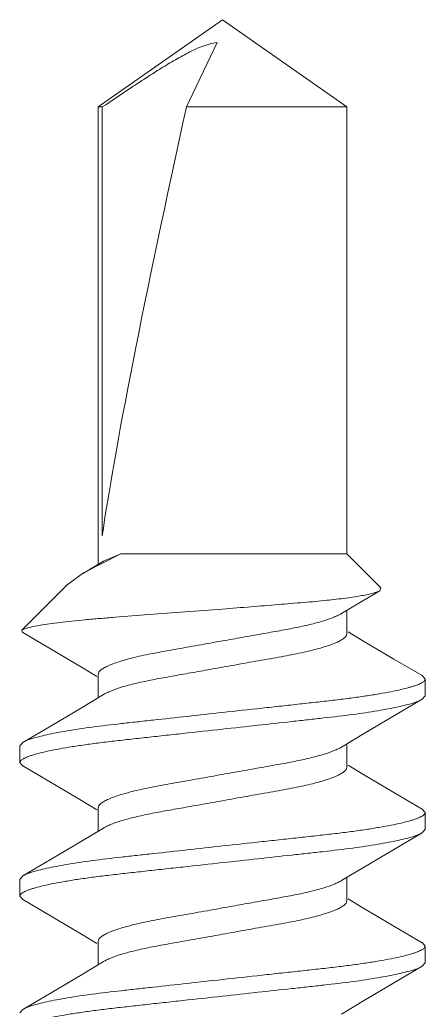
# Model space of a CAD drawing. Header units: inches. Extents: x 8 to 28, y 8.2 to 13.5.
# Drawn here: x 9.0574 to 9.2474, y 13.04 to 13.5036 of the extents above; entities that cross this region are included whole.
import ezdxf

# ---------------------------------------------------------------- set-up
doc = ezdxf.new("R2010")
doc.units = ezdxf.units.IN
doc.header["$MEASUREMENT"] = 0
doc.layers.get('0').update_dxf_attribs({"true_color": 0xc2ced6})
doc.layers.add('SHADE-BRACKET', color=7, linetype='Continuous', lineweight=30)
doc.layers.add('SHADE-BRACKET_SCREW', color=7, linetype='Continuous', lineweight=5)

# ---------------------------------------------------------------- blocks, each defined once
blk = doc.blocks.new('SCREW2-085603')
at = {"layer": 'SHADE-BRACKET_SCREW'}
for p, q in [((9.15236, 13.50357), (9.09407, 13.46276)), ((9.15236, 13.50357), (9.21064, 13.46276)), ((9.13546, 13.46276), (9.14987, 13.49293)), ((9.09407, 13.46276), (9.09407, 13.24872)), ((9.09604, 13.46276), (9.09407, 13.46276)), ((9.09604, 13.46276), (9.09604, 13.26199)), ((9.21064, 13.46276), (9.13546, 13.46276)), ((9.21064, 13.46276), (9.21064, 13.25357)), ((9.09653, 13.25019), (9.08716, 13.24457)), ((9.10472, 13.25357), (9.08722, 13.24465)), ((9.10472, 13.25357), (9.09653, 13.25023)), ((9.10472, 13.25357), (9.21064, 13.25357)), ((9.21064, 13.25357), (9.22655, 13.23766)), ((9.08722, 13.24465), (9.07953, 13.23902)), ((9.07952, 13.23902), (9.05835, 13.21785)), ((9.21812, 13.23165), (9.22601, 13.23633)), ((9.22601, 13.23633), (9.22655, 13.23766)), ((9.20815, 13.22566), (9.21812, 13.23165)), ((9.21064, 13.22716), (9.21064, 13.21617)), ((9.05868, 13.21685), (9.05835, 13.21785)), ((9.05867, 13.21685), (9.05878, 13.21678)), ((9.05878, 13.21682), (9.07176, 13.20919)), ((9.21819, 13.21296), (9.21122, 13.21714)), ((9.23271, 13.20436), (9.21819, 13.21296)), ((9.07176, 13.20919), (9.08627, 13.20059)), ((9.24593, 13.19658), (9.23271, 13.20436)), ((9.08627, 13.20059), (9.09349, 13.19625)), ((9.09407, 13.19722), (9.09407, 13.18624)), ((9.24736, 13.19497), (9.24593, 13.19661)), ((9.24736, 13.18717), (9.24736, 13.19497)), ((9.09657, 13.18773), (9.08652, 13.18171)), ((9.23295, 13.17794), (9.24593, 13.18557)), ((9.24736, 13.18717), (9.24593, 13.18553)), ((9.08652, 13.18171), (9.07201, 13.17311)), ((9.21844, 13.16934), (9.23295, 13.17794)), ((9.07201, 13.17311), (9.05878, 13.16533)), ((9.20815, 13.16316), (9.21844, 13.16934)), ((9.05736, 13.16372), (9.05878, 13.16536)), ((9.05736, 13.16372), (9.05736, 13.15592)), ((9.21064, 13.16466), (9.21064, 13.15367)), ((9.05736, 13.15592), (9.05878, 13.15428)), ((9.05878, 13.15432), (9.07176, 13.14669)), ((9.21819, 13.15046), (9.21122, 13.15464)), ((9.23271, 13.14186), (9.21819, 13.15046)), ((9.07176, 13.14669), (9.08627, 13.13809)), ((9.08627, 13.13809), (9.09349, 13.13375)), ((9.24593, 13.13408), (9.23271, 13.14186)), ((9.09407, 13.13472), (9.09407, 13.12374)), ((9.24736, 13.13247), (9.24593, 13.13411)), ((9.24736, 13.12467), (9.24736, 13.13247)), ((9.09657, 13.12523), (9.08652, 13.11921)), ((9.24736, 13.12467), (9.24593, 13.12303)), ((9.23295, 13.11544), (9.24593, 13.12307)), ((9.08652, 13.11921), (9.07201, 13.11061)), ((9.21844, 13.10684), (9.23295, 13.11544)), ((9.07201, 13.11061), (9.05878, 13.10283)), ((9.20815, 13.10066), (9.21844, 13.10684)), ((9.05736, 13.10122), (9.05878, 13.10286)), ((9.05736, 13.10122), (9.05736, 13.09342)), ((9.21064, 13.10216), (9.21064, 13.09117)), ((9.05736, 13.09342), (9.05878, 13.09178)), ((9.05878, 13.09182), (9.07176, 13.08419)), ((9.21819, 13.08796), (9.21122, 13.09214)), ((9.23271, 13.07936), (9.21819, 13.08796)), ((9.07176, 13.08419), (9.08627, 13.07559)), ((9.24593, 13.07158), (9.23271, 13.07936)), ((9.08627, 13.07559), (9.09349, 13.07125)), ((9.09407, 13.07222), (9.09407, 13.06124)), ((9.24736, 13.06997), (9.24593, 13.07161)), ((9.24736, 13.06217), (9.24736, 13.06997)), ((9.09657, 13.06273), (9.08652, 13.05671)), ((9.23295, 13.05294), (9.24593, 13.06057)), ((9.24736, 13.06217), (9.24593, 13.06053)), ((9.08652, 13.05671), (9.07201, 13.04811)), ((9.21844, 13.04434), (9.23295, 13.05294)), ((9.07201, 13.04811), (9.05878, 13.04033)), ((9.20815, 13.03816), (9.21844, 13.04434)), ((9.05736, 13.03872), (9.05878, 13.04036))]:
    blk.add_line(p, q, dxfattribs=at)
blk.add_ellipse((9.15236, 13.49192), major_axis=(0.05744, 0.25405), ratio=0.038884, start_param=-4.588576, end_param=-3.572222, dxfattribs=at)
for points, knots in [([(9.14987, 13.49293), (9.14859, 13.49278), (9.14604, 13.49226), (9.14236, 13.49101), (9.13881, 13.48946), (9.13418, 13.48713), (9.12856, 13.48393), (9.12195, 13.47986), (9.11542, 13.47567), (9.10677, 13.46999), (9.10032, 13.46566), (9.09604, 13.46276)], [0, 0, 0, 0, 0.062481, 0.124971, 0.18747, 0.249973, 0.37497, 0.499974, 0.624981, 0.749987, 1, 1, 1, 1]), ([(9.15236, 13.22775), (9.15679, 13.2281), (9.1655, 13.2288), (9.17819, 13.22983), (9.19003, 13.2308), (9.20068, 13.23176), (9.20864, 13.23265), (9.21415, 13.23342), (9.21757, 13.23398), (9.22047, 13.23455), (9.22282, 13.23512), (9.22463, 13.23568), (9.22562, 13.2361), (9.22601, 13.23633)], [0, 0, 0, 0, 0.17963, 0.352536, 0.513989, 0.659433, 0.784063, 0.837331, 0.884009, 0.923796, 0.956438, 0.981815, 1, 1, 1, 1]), ([(9.05835, 13.21785), (9.05846, 13.21796), (9.05877, 13.21816), (9.05937, 13.21844), (9.06017, 13.21872), (9.06164, 13.21915), (9.06398, 13.21966), (9.06738, 13.22025), (9.07153, 13.22087), (9.07642, 13.22149), (9.08198, 13.22213), (9.08816, 13.22275), (9.09491, 13.22336), (9.10487, 13.22418), (9.11825, 13.22517), (9.13503, 13.2264), (9.14653, 13.22729), (9.15236, 13.22775)], [0, 0, 0, 0, 0.00489, 0.011777, 0.020739, 0.031786, 0.060084, 0.096556, 0.141039, 0.19318, 0.252437, 0.318246, 0.390014, 0.467132, 0.634704, 0.81487, 1, 1, 1, 1]), ([(9.15236, 13.21285), (9.15544, 13.2134), (9.16154, 13.2145), (9.17049, 13.21608), (9.179, 13.21758), (9.18684, 13.21905), (9.1938, 13.22057), (9.1997, 13.22216), (9.20386, 13.22359), (9.20654, 13.22476), (9.20765, 13.22535), (9.20815, 13.22564)], [0, 0, 0, 0, 0.163761, 0.323587, 0.475293, 0.615265, 0.740193, 0.847317, 0.93442, 0.969948, 1, 1, 1, 1]), ([(9.09407, 13.19722), (9.09407, 13.19795), (9.09484, 13.19883), (9.09585, 13.1996), (9.09694, 13.20031), (9.09864, 13.20117), (9.10109, 13.20217), (9.10403, 13.20318), (9.10743, 13.20418), (9.11125, 13.20518), (9.11548, 13.20614), (9.12007, 13.20706), (9.12497, 13.20796), (9.13198, 13.20921), (9.14114, 13.21084), (9.14857, 13.21217), (9.15236, 13.21285)], [0, 0, 0, 0, 0.035498, 0.048474, 0.063325, 0.098788, 0.141982, 0.192728, 0.250682, 0.315413, 0.386372, 0.462976, 0.54456, 0.630399, 0.811708, 1, 1, 1, 1]), ([(9.21064, 13.21617), (9.21064, 13.21545), (9.20987, 13.21456), (9.20886, 13.21379), (9.20777, 13.21309), (9.20607, 13.21223), (9.20362, 13.21122), (9.20068, 13.21022), (9.19729, 13.20921), (9.19346, 13.20822), (9.18923, 13.20725), (9.18464, 13.20633), (9.17974, 13.20543), (9.17273, 13.20418), (9.16357, 13.20256), (9.15614, 13.20123), (9.15236, 13.20055)], [0, 0, 0, 0, 0.035498, 0.048473, 0.063325, 0.098788, 0.141982, 0.192728, 0.250682, 0.315413, 0.386372, 0.462975, 0.54456, 0.630399, 0.811708, 1, 1, 1, 1]), ([(9.09656, 13.18774), (9.09706, 13.18804), (9.09817, 13.18862), (9.10085, 13.1898), (9.10501, 13.19123), (9.11091, 13.19282), (9.11787, 13.19435), (9.12571, 13.19581), (9.13422, 13.19731), (9.14318, 13.1989), (9.14927, 13.19999), (9.15236, 13.20055)], [0, 0, 0, 0, 0.030085, 0.065638, 0.152728, 0.259843, 0.384768, 0.524736, 0.676447, 0.836264, 1, 1, 1, 1]), ([(9.15236, 13.17935), (9.15853, 13.18003), (9.16772, 13.18104), (9.17984, 13.18236), (9.18859, 13.18331), (9.19699, 13.18423), (9.20497, 13.18513), (9.21244, 13.18605), (9.21933, 13.18701), (9.22557, 13.18801), (9.23111, 13.18901), (9.23589, 13.19002), (9.23937, 13.19089), (9.24174, 13.1916), (9.2432, 13.19209), (9.24445, 13.19258), (9.24548, 13.19307), (9.24628, 13.19354), (9.24687, 13.19401), (9.24725, 13.19447), (9.24736, 13.19482), (9.24736, 13.19497)], [0, 0, 0, 0, 0.191926, 0.285647, 0.376594, 0.463938, 0.546872, 0.624622, 0.69646, 0.761742, 0.819858, 0.870312, 0.912669, 0.930712, 0.946635, 0.960426, 0.972091, 0.981675, 0.989299, 0.995219, 1, 1, 1, 1]), ([(9.24593, 13.18554), (9.24536, 13.1852), (9.24395, 13.18455), (9.24146, 13.18369), (9.23829, 13.1828), (9.23447, 13.18191), (9.23003, 13.18101), (9.22297, 13.17976), (9.21287, 13.17826), (9.20197, 13.17699), (9.19243, 13.17594), (9.18208, 13.1748), (9.16869, 13.17334), (9.15786, 13.17215), (9.15236, 13.17155)], [0, 0, 0, 0, 0.020948, 0.048787, 0.083488, 0.124911, 0.172786, 0.226791, 0.351632, 0.495834, 0.573894, 0.655173, 0.824996, 1, 1, 1, 1]), ([(9.05878, 13.16536), (9.05935, 13.1657), (9.06076, 13.16634), (9.06325, 13.16721), (9.06642, 13.16809), (9.07024, 13.16899), (9.07468, 13.16988), (9.08174, 13.17114), (9.09184, 13.17263), (9.10274, 13.17391), (9.11228, 13.17495), (9.12263, 13.17609), (9.13602, 13.17755), (9.14686, 13.17874), (9.15236, 13.17935)], [0, 0, 0, 0, 0.020948, 0.048787, 0.083489, 0.124912, 0.172787, 0.226792, 0.351633, 0.495836, 0.573896, 0.655174, 0.824996, 1, 1, 1, 1]), ([(9.15236, 13.17155), (9.14618, 13.17087), (9.13699, 13.16986), (9.12487, 13.16854), (9.11612, 13.16758), (9.10772, 13.16665), (9.09974, 13.16576), (9.09227, 13.16485), (9.08538, 13.16388), (9.07914, 13.16289), (9.0736, 13.16188), (9.06882, 13.16088), (9.06534, 13.16001), (9.06297, 13.1593), (9.06151, 13.1588), (9.06026, 13.15831), (9.05923, 13.15783), (9.05843, 13.15736), (9.05784, 13.15689), (9.05746, 13.15642), (9.05736, 13.15608), (9.05736, 13.15592)], [0, 0, 0, 0, 0.191926, 0.285649, 0.376598, 0.463942, 0.546875, 0.624623, 0.696462, 0.761746, 0.819863, 0.870316, 0.912672, 0.930715, 0.946638, 0.960429, 0.972093, 0.981677, 0.9893, 0.99522, 1, 1, 1, 1]), ([(9.15236, 13.15035), (9.15544, 13.1509), (9.16154, 13.15199), (9.17049, 13.15359), (9.179, 13.15511), (9.18684, 13.15653), (9.1938, 13.15807), (9.19969, 13.15967), (9.20386, 13.16109), (9.20654, 13.16226), (9.20765, 13.16285), (9.20815, 13.16314)], [0, 0, 0, 0, 0.163751, 0.323578, 0.475301, 0.615268, 0.740207, 0.847348, 0.934421, 0.969943, 1, 1, 1, 1]), ([(9.21064, 13.15367), (9.21064, 13.15295), (9.20987, 13.15206), (9.20886, 13.15129), (9.20777, 13.15059), (9.20607, 13.14973), (9.20362, 13.14872), (9.20068, 13.14772), (9.19729, 13.14671), (9.19346, 13.14572), (9.18923, 13.14475), (9.18464, 13.14383), (9.17974, 13.14293), (9.17273, 13.14168), (9.16357, 13.14006), (9.15614, 13.13873), (9.15236, 13.13805)], [0, 0, 0, 0, 0.035498, 0.048473, 0.063325, 0.098788, 0.141982, 0.192728, 0.250682, 0.315413, 0.386372, 0.462975, 0.54456, 0.630399, 0.811708, 1, 1, 1, 1]), ([(9.09407, 13.13472), (9.09407, 13.13545), (9.09484, 13.13633), (9.09585, 13.1371), (9.09694, 13.13781), (9.09864, 13.13867), (9.10109, 13.13967), (9.10403, 13.14068), (9.10743, 13.14168), (9.11125, 13.14268), (9.11548, 13.14364), (9.12007, 13.14456), (9.12497, 13.14546), (9.13198, 13.14671), (9.14114, 13.14834), (9.14857, 13.14967), (9.15236, 13.15035)], [0, 0, 0, 0, 0.0355, 0.048476, 0.063327, 0.09879, 0.141984, 0.19273, 0.250683, 0.315414, 0.386374, 0.462977, 0.544561, 0.6304, 0.811708, 1, 1, 1, 1]), ([(9.09656, 13.12524), (9.09706, 13.12554), (9.09817, 13.12612), (9.10085, 13.1273), (9.10501, 13.12873), (9.11091, 13.13032), (9.11787, 13.13185), (9.12571, 13.13331), (9.13422, 13.13481), (9.14318, 13.1364), (9.14927, 13.13749), (9.15236, 13.13805)], [0, 0, 0, 0, 0.030085, 0.065638, 0.152728, 0.259843, 0.384768, 0.524736, 0.676447, 0.836264, 1, 1, 1, 1]), ([(9.15236, 13.11685), (9.15853, 13.11753), (9.16772, 13.11854), (9.17984, 13.11986), (9.18859, 13.12081), (9.19699, 13.12173), (9.20497, 13.12263), (9.21244, 13.12355), (9.21933, 13.12451), (9.22557, 13.12551), (9.23111, 13.12651), (9.23589, 13.12752), (9.23937, 13.12839), (9.24174, 13.1291), (9.2432, 13.12959), (9.24445, 13.13008), (9.24548, 13.13057), (9.24628, 13.13104), (9.24687, 13.13151), (9.24725, 13.13197), (9.24736, 13.13232), (9.24736, 13.13247)], [0, 0, 0, 0, 0.191926, 0.285647, 0.376594, 0.463938, 0.546872, 0.624622, 0.69646, 0.761742, 0.819858, 0.870312, 0.912669, 0.930712, 0.946635, 0.960426, 0.972091, 0.981675, 0.989299, 0.995219, 1, 1, 1, 1]), ([(9.24593, 13.12304), (9.24536, 13.1227), (9.24395, 13.12205), (9.24146, 13.12119), (9.23829, 13.1203), (9.23447, 13.11941), (9.23003, 13.11851), (9.22297, 13.11726), (9.21287, 13.11576), (9.20197, 13.11449), (9.19243, 13.11344), (9.18208, 13.1123), (9.16869, 13.11084), (9.15786, 13.10965), (9.15236, 13.10905)], [0, 0, 0, 0, 0.020948, 0.048787, 0.083488, 0.124911, 0.172786, 0.226791, 0.351632, 0.495834, 0.573894, 0.655173, 0.824996, 1, 1, 1, 1]), ([(9.05878, 13.10286), (9.05935, 13.1032), (9.06076, 13.10384), (9.06325, 13.10471), (9.06642, 13.10559), (9.07024, 13.10649), (9.07468, 13.10738), (9.08174, 13.10864), (9.09184, 13.11013), (9.10274, 13.11141), (9.11228, 13.11245), (9.12263, 13.11359), (9.13602, 13.11505), (9.14686, 13.11624), (9.15236, 13.11685)], [0, 0, 0, 0, 0.020948, 0.048787, 0.083489, 0.124912, 0.172787, 0.226792, 0.351633, 0.495836, 0.573896, 0.655174, 0.824996, 1, 1, 1, 1]), ([(9.15236, 13.10905), (9.14618, 13.10837), (9.13699, 13.10736), (9.12487, 13.10604), (9.11612, 13.10508), (9.10772, 13.10415), (9.09974, 13.10326), (9.09227, 13.10235), (9.08538, 13.10138), (9.07914, 13.10039), (9.0736, 13.09938), (9.06882, 13.09838), (9.06534, 13.09751), (9.06297, 13.0968), (9.06151, 13.0963), (9.06026, 13.09581), (9.05923, 13.09533), (9.05843, 13.09486), (9.05784, 13.09439), (9.05746, 13.09392), (9.05736, 13.09358), (9.05736, 13.09342)], [0, 0, 0, 0, 0.191926, 0.285649, 0.376598, 0.463942, 0.546875, 0.624623, 0.696462, 0.761746, 0.819863, 0.870316, 0.912672, 0.930715, 0.946638, 0.960429, 0.972093, 0.981677, 0.9893, 0.99522, 1, 1, 1, 1]), ([(9.15236, 13.08785), (9.15544, 13.0884), (9.16154, 13.08949), (9.17049, 13.09109), (9.179, 13.09261), (9.18684, 13.09403), (9.1938, 13.09557), (9.19969, 13.09717), (9.20386, 13.09859), (9.20654, 13.09976), (9.20765, 13.10035), (9.20815, 13.10064)], [0, 0, 0, 0, 0.163751, 0.323578, 0.475301, 0.615268, 0.740207, 0.847348, 0.934421, 0.969943, 1, 1, 1, 1]), ([(9.09407, 13.07222), (9.09407, 13.07295), (9.09484, 13.07383), (9.09585, 13.0746), (9.09694, 13.07531), (9.09864, 13.07617), (9.10109, 13.07717), (9.10403, 13.07818), (9.10743, 13.07918), (9.11125, 13.08018), (9.11548, 13.08114), (9.12007, 13.08206), (9.12497, 13.08296), (9.13198, 13.08421), (9.14114, 13.08584), (9.14857, 13.08717), (9.15236, 13.08785)], [0, 0, 0, 0, 0.0355, 0.048476, 0.063327, 0.09879, 0.141984, 0.19273, 0.250683, 0.315414, 0.386374, 0.462977, 0.544561, 0.6304, 0.811708, 1, 1, 1, 1]), ([(9.21064, 13.09117), (9.21064, 13.09045), (9.20987, 13.08956), (9.20886, 13.08879), (9.20777, 13.08809), (9.20607, 13.08723), (9.20362, 13.08622), (9.20068, 13.08522), (9.19729, 13.08421), (9.19346, 13.08322), (9.18923, 13.08225), (9.18464, 13.08133), (9.17974, 13.08043), (9.17273, 13.07918), (9.16357, 13.07756), (9.15614, 13.07623), (9.15236, 13.07555)], [0, 0, 0, 0, 0.035498, 0.048473, 0.063325, 0.098788, 0.141982, 0.192728, 0.250682, 0.315413, 0.386372, 0.462975, 0.54456, 0.630399, 0.811708, 1, 1, 1, 1]), ([(9.09656, 13.06274), (9.09706, 13.06304), (9.09817, 13.06362), (9.10085, 13.0648), (9.10501, 13.06623), (9.11091, 13.06782), (9.11787, 13.06935), (9.12571, 13.07081), (9.13422, 13.07231), (9.14318, 13.0739), (9.14927, 13.07499), (9.15236, 13.07555)], [0, 0, 0, 0, 0.030085, 0.065638, 0.152728, 0.259843, 0.384768, 0.524736, 0.676447, 0.836264, 1, 1, 1, 1]), ([(9.15236, 13.05435), (9.15853, 13.05503), (9.16772, 13.05604), (9.17984, 13.05736), (9.18859, 13.05831), (9.19699, 13.05923), (9.20497, 13.06013), (9.21244, 13.06105), (9.21933, 13.06201), (9.22557, 13.06301), (9.23111, 13.06401), (9.23589, 13.06502), (9.23937, 13.06589), (9.24174, 13.0666), (9.2432, 13.06709), (9.24445, 13.06758), (9.24548, 13.06807), (9.24628, 13.06854), (9.24687, 13.06901), (9.24725, 13.06947), (9.24736, 13.06982), (9.24736, 13.06997)], [0, 0, 0, 0, 0.191926, 0.285647, 0.376594, 0.463938, 0.546872, 0.624622, 0.69646, 0.761742, 0.819858, 0.870312, 0.912669, 0.930712, 0.946635, 0.960426, 0.972091, 0.981675, 0.989299, 0.995219, 1, 1, 1, 1]), ([(9.24593, 13.06054), (9.24536, 13.0602), (9.24395, 13.05955), (9.24146, 13.05869), (9.23829, 13.0578), (9.23447, 13.05691), (9.23003, 13.05601), (9.22297, 13.05476), (9.21287, 13.05326), (9.20197, 13.05199), (9.19243, 13.05094), (9.18208, 13.0498), (9.16869, 13.04834), (9.15786, 13.04715), (9.15236, 13.04655)], [0, 0, 0, 0, 0.020948, 0.048787, 0.083488, 0.124911, 0.172786, 0.226791, 0.351632, 0.495834, 0.573894, 0.655173, 0.824996, 1, 1, 1, 1]), ([(9.05878, 13.04036), (9.05935, 13.0407), (9.06076, 13.04134), (9.06325, 13.04221), (9.06642, 13.04309), (9.07024, 13.04399), (9.07468, 13.04488), (9.08174, 13.04614), (9.09184, 13.04763), (9.10274, 13.04891), (9.11228, 13.04995), (9.12263, 13.05109), (9.13602, 13.05255), (9.14686, 13.05374), (9.15236, 13.05435)], [0, 0, 0, 0, 0.020948, 0.048787, 0.083489, 0.124912, 0.172787, 0.226792, 0.351633, 0.495836, 0.573896, 0.655174, 0.824996, 1, 1, 1, 1]), ([(9.15236, 13.04655), (9.14618, 13.04587), (9.13699, 13.04486), (9.12487, 13.04354), (9.11612, 13.04258), (9.10772, 13.04165), (9.09974, 13.04076), (9.09227, 13.03985), (9.08538, 13.03888), (9.07914, 13.03789), (9.0736, 13.03688), (9.06882, 13.03588), (9.06534, 13.03501), (9.06297, 13.0343), (9.06151, 13.0338), (9.06026, 13.03331), (9.05923, 13.03283), (9.05843, 13.03236), (9.05784, 13.03189), (9.05746, 13.03142), (9.05736, 13.03108), (9.05736, 13.03092)], [0, 0, 0, 0, 0.191926, 0.285649, 0.376598, 0.463942, 0.546875, 0.624623, 0.696462, 0.761746, 0.819863, 0.870316, 0.912672, 0.930715, 0.946638, 0.960429, 0.972093, 0.981677, 0.9893, 0.99522, 1, 1, 1, 1])]:
    blk.add_open_spline(points, degree=3, knots=knots, dxfattribs=at)
blk = doc.blocks.new('SCREWS-085603')
blk.add_blockref('SCREW2-085603', (0, 0))
blk = doc.blocks.new('SYSTEM-085603')
blk.add_blockref('SCREWS-085603', (0, 0))

msp = doc.modelspace()

# ---------------------------------------------------------------- block references
at = {"layer": 'SHADE-BRACKET'}
msp.add_blockref('SYSTEM-085603', (0, 0), dxfattribs=at)

doc.saveas('drawing.dxf')
